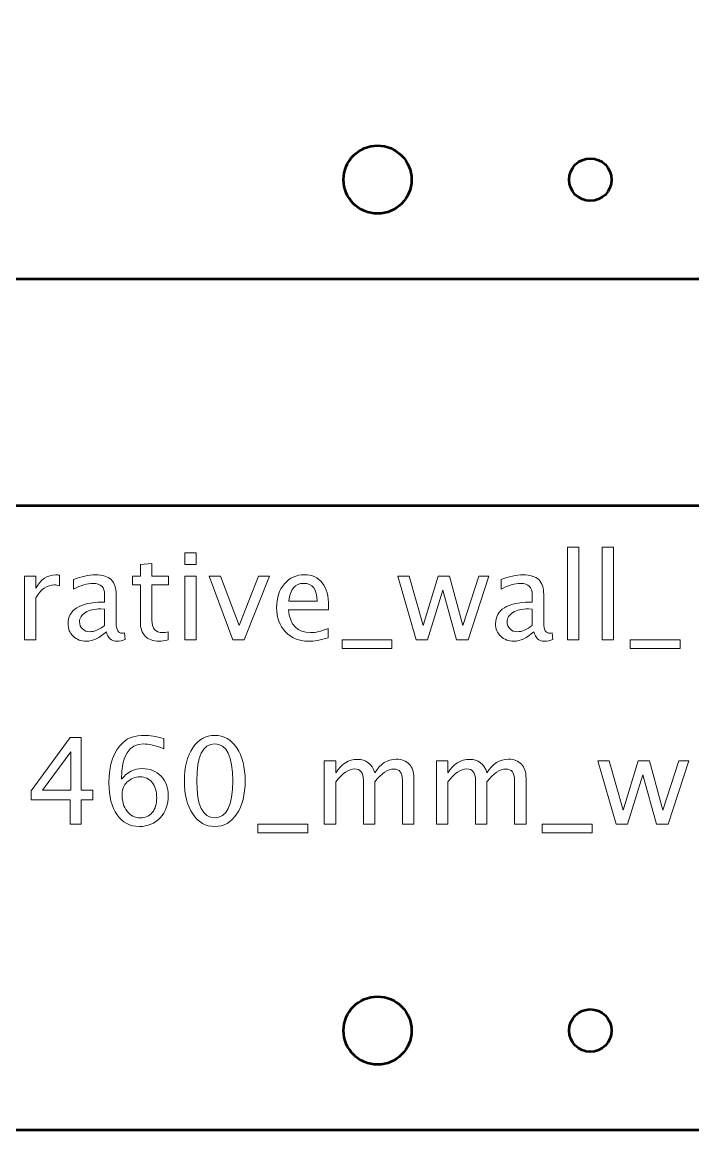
# Model space of a CAD drawing. Header units: centimetres. Extents: x -144 to 123, y -121 to 149.
# Drawn here: x -19.01 to -14.28, y -53.2 to -45.39 of the extents above; entities that cross this region are included whole.
import ezdxf

# ---------------------------------------------------------------- set-up
doc = ezdxf.new("R2010")
doc.units = ezdxf.units.CM
doc.header["$MEASUREMENT"] = 0
doc.layers.add('Layer 1', color=7, linetype='Continuous')

msp = doc.modelspace()

# ---------------------------------------------------------------- linework, layer by layer
at = {"layer": 'Layer 1', "lineweight": 53}
for centre, major_axis in [((-16.5, -46.5), (0, 0.24)), ((-15, -46.5), (0, 0.15)), ((-16.5, -52.5), (0, 0.24)), ((-15, -52.5), (0, 0.15))]:
    msp.add_ellipse(centre, major_axis=major_axis, ratio=1, dxfattribs=at)
for points in [[(-38.95, -46.7), (-38.95, -46.7), (-38.95, -43.3), (-38.95, -43.3), (-38.95, -43.3), (-38.95, -43.02386), (-38.72614, -42.8), (-38.45, -42.8), (-38.45, -42.8), (-38.45, -42.8), (8.45, -42.8), (8.45, -42.8), (8.45, -42.8), (8.72614, -42.8), (8.95, -43.02386), (8.95, -43.3), (8.95, -43.3), (8.95, -43.3), (8.95, -46.7), (8.95, -46.7), (8.95, -46.7), (8.95, -46.97614), (8.72614, -47.2), (8.45, -47.2), (8.45, -47.2), (8.45, -47.2), (-38.45, -47.2), (-38.45, -47.2), (-38.45, -47.2), (-38.72614, -47.2), (-38.95, -46.97614), (-38.95, -46.7)], [(-38.95, -52.7), (-38.95, -52.7), (-38.95, -49.3), (-38.95, -49.3), (-38.95, -49.3), (-38.95, -49.02386), (-38.72614, -48.8), (-38.45, -48.8), (-38.45, -48.8), (-38.45, -48.8), (8.45, -48.8), (8.45, -48.8), (8.45, -48.8), (8.72614, -48.8), (8.95, -49.02386), (8.95, -49.3), (8.95, -49.3), (8.95, -49.3), (8.95, -52.7), (8.95, -52.7), (8.95, -52.7), (8.95, -52.97614), (8.72614, -53.2), (8.45, -53.2), (8.45, -53.2), (8.45, -53.2), (-38.45, -53.2), (-38.45, -53.2), (-38.45, -53.2), (-38.72614, -53.2), (-38.95, -52.97614), (-38.95, -52.7)]]:
    msp.add_open_spline(points, degree=3, knots=[0, 0, 0, 0, 0.1111111, 0.1111111, 0.1111111, 0.1111111, 0.2222222, 0.2222222, 0.2222222, 0.2222222, 0.3333333, 0.3333333, 0.3333333, 0.3333333, 0.4444444, 0.4444444, 0.4444444, 0.4444444, 0.5555556, 0.5555556, 0.5555556, 0.5555556, 0.6666667, 0.6666667, 0.6666667, 0.6666667, 0.7777778, 0.7777778, 0.7777778, 0.7777778, 1, 1, 1, 1], dxfattribs=at)
at = {"layer": 'Layer 1', "color": 5, "lineweight": 9}
for points, knots in [([(-15.16158, -49.74469), (-15.16158, -49.74469), (-15.16158, -49.09191), (-15.16158, -49.09191), (-15.16158, -49.09191), (-15.16158, -49.09191), (-15.0803, -49.09191), (-15.0803, -49.09191), (-15.0803, -49.09191), (-15.0803, -49.09191), (-15.0803, -49.74469), (-15.0803, -49.74469), (-15.0803, -49.74469), (-15.0803, -49.74469), (-15.16158, -49.74469), (-15.16158, -49.74469)], [0, 0, 0, 0, 0.2, 0.2, 0.2, 0.2, 0.4, 0.4, 0.4, 0.4, 0.6, 0.6, 0.6, 0.6, 1, 1, 1, 1]), ([(-14.91689, -49.74469), (-14.91689, -49.74469), (-14.91689, -49.09191), (-14.91689, -49.09191), (-14.91689, -49.09191), (-14.91689, -49.09191), (-14.83561, -49.09191), (-14.83561, -49.09191), (-14.83561, -49.09191), (-14.83561, -49.09191), (-14.83561, -49.74469), (-14.83561, -49.74469), (-14.83561, -49.74469), (-14.83561, -49.74469), (-14.91689, -49.74469), (-14.91689, -49.74469)], [0, 0, 0, 0, 0.2, 0.2, 0.2, 0.2, 0.4, 0.4, 0.4, 0.4, 0.6, 0.6, 0.6, 0.6, 1, 1, 1, 1]), ([(-17.85936, -49.21383), (-17.85936, -49.21383), (-17.85936, -49.13255), (-17.85936, -49.13255), (-17.85936, -49.13255), (-17.85936, -49.13255), (-17.77808, -49.13255), (-17.77808, -49.13255), (-17.77808, -49.13255), (-17.77808, -49.13255), (-17.77808, -49.21383), (-17.77808, -49.21383), (-17.77808, -49.21383), (-17.77808, -49.21383), (-17.85936, -49.21383), (-17.85936, -49.21383)], [0, 0, 0, 0, 0.2, 0.2, 0.2, 0.2, 0.4, 0.4, 0.4, 0.4, 0.6, 0.6, 0.6, 0.6, 1, 1, 1, 1]), ([(-17.97535, -49.74455), (-18.00047, -49.75146), (-18.02234, -49.75485), (-18.04082, -49.75485), (-18.04082, -49.75485), (-18.08231, -49.75485), (-18.11463, -49.743), (-18.13777, -49.71929), (-18.13777, -49.71929), (-18.16105, -49.69558), (-18.17262, -49.6627), (-18.17262, -49.62051), (-18.17262, -49.62051), (-18.17262, -49.62051), (-18.17262, -49.35692), (-18.17262, -49.35692), (-18.17262, -49.35692), (-18.17262, -49.35692), (-18.22879, -49.35692), (-18.22879, -49.35692), (-18.22879, -49.35692), (-18.22879, -49.35692), (-18.22879, -49.29595), (-18.22879, -49.29595), (-18.22879, -49.29595), (-18.22879, -49.29595), (-18.17262, -49.29595), (-18.17262, -49.29595), (-18.17262, -49.29595), (-18.17262, -49.29595), (-18.17262, -49.21482), (-18.17262, -49.21482), (-18.17262, -49.21482), (-18.17262, -49.21482), (-18.09134, -49.20705), (-18.09134, -49.20705), (-18.09134, -49.20705), (-18.09134, -49.20705), (-18.09134, -49.29595), (-18.09134, -49.29595), (-18.09134, -49.29595), (-18.09134, -49.29595), (-17.97366, -49.29595), (-17.97366, -49.29595), (-17.97366, -49.29595), (-17.97366, -49.29595), (-17.97366, -49.35692), (-17.97366, -49.35692), (-17.97366, -49.35692), (-17.97366, -49.35692), (-18.09134, -49.35692), (-18.09134, -49.35692), (-18.09134, -49.35692), (-18.09134, -49.35692), (-18.09134, -49.60584), (-18.09134, -49.60584), (-18.09134, -49.60584), (-18.09134, -49.66454), (-18.0658, -49.69389), (-18.01486, -49.69389), (-18.01486, -49.69389), (-18.00399, -49.69389), (-17.99087, -49.69206), (-17.97535, -49.68853), (-17.97535, -49.68853), (-17.97535, -49.68853), (-17.97535, -49.74455), (-17.97535, -49.74455)], [0, 0, 0, 0, 0.0555556, 0.0555556, 0.0555556, 0.0555556, 0.1111111, 0.1111111, 0.1111111, 0.1111111, 0.1666667, 0.1666667, 0.1666667, 0.1666667, 0.2222222, 0.2222222, 0.2222222, 0.2222222, 0.2777778, 0.2777778, 0.2777778, 0.2777778, 0.3333333, 0.3333333, 0.3333333, 0.3333333, 0.3888889, 0.3888889, 0.3888889, 0.3888889, 0.4444444, 0.4444444, 0.4444444, 0.4444444, 0.5, 0.5, 0.5, 0.5, 0.5555556, 0.5555556, 0.5555556, 0.5555556, 0.6111111, 0.6111111, 0.6111111, 0.6111111, 0.6666667, 0.6666667, 0.6666667, 0.6666667, 0.7222222, 0.7222222, 0.7222222, 0.7222222, 0.7777778, 0.7777778, 0.7777778, 0.7777778, 0.8333333, 0.8333333, 0.8333333, 0.8333333, 0.8888889, 0.8888889, 0.8888889, 0.8888889, 1, 1, 1, 1]), ([(-18.98994, -49.74469), (-18.98994, -49.74469), (-18.98994, -49.29595), (-18.98994, -49.29595), (-18.98994, -49.29595), (-18.98994, -49.29595), (-18.90866, -49.29595), (-18.90866, -49.29595), (-18.90866, -49.29595), (-18.90866, -49.29595), (-18.90866, -49.38076), (-18.90866, -49.38076), (-18.90866, -49.38076), (-18.87634, -49.31797), (-18.8295, -49.28664), (-18.76797, -49.28664), (-18.76797, -49.28664), (-18.75965, -49.28664), (-18.7509, -49.28735), (-18.74187, -49.28876), (-18.74187, -49.28876), (-18.74187, -49.28876), (-18.74187, -49.36482), (-18.74187, -49.36482), (-18.74187, -49.36482), (-18.75598, -49.36016), (-18.76839, -49.35776), (-18.77912, -49.35776), (-18.77912, -49.35776), (-18.83077, -49.35776), (-18.87395, -49.38824), (-18.90866, -49.44934), (-18.90866, -49.44934), (-18.90866, -49.44934), (-18.90866, -49.74469), (-18.90866, -49.74469), (-18.90866, -49.74469), (-18.90866, -49.74469), (-18.98994, -49.74469), (-18.98994, -49.74469)], [0, 0, 0, 0, 0.0909091, 0.0909091, 0.0909091, 0.0909091, 0.1818182, 0.1818182, 0.1818182, 0.1818182, 0.2727273, 0.2727273, 0.2727273, 0.2727273, 0.3636364, 0.3636364, 0.3636364, 0.3636364, 0.4545455, 0.4545455, 0.4545455, 0.4545455, 0.5454545, 0.5454545, 0.5454545, 0.5454545, 0.6363636, 0.6363636, 0.6363636, 0.6363636, 0.7272727, 0.7272727, 0.7272727, 0.7272727, 0.8181818, 0.8181818, 0.8181818, 0.8181818, 1, 1, 1, 1]), ([(-18.41223, -49.68754), (-18.46105, -49.73241), (-18.50804, -49.75485), (-18.5532, -49.75485), (-18.5532, -49.75485), (-18.59031, -49.75485), (-18.62121, -49.74328), (-18.64563, -49.72), (-18.64563, -49.72), (-18.67018, -49.69671), (-18.68246, -49.66736), (-18.68246, -49.63194), (-18.68246, -49.63194), (-18.68246, -49.58298), (-18.66185, -49.5453), (-18.62065, -49.51905), (-18.62065, -49.51905), (-18.57944, -49.49281), (-18.52032, -49.47968), (-18.44327, -49.47968), (-18.44327, -49.47968), (-18.44327, -49.47968), (-18.42422, -49.47968), (-18.42422, -49.47968), (-18.42422, -49.47968), (-18.42422, -49.47968), (-18.42422, -49.42564), (-18.42422, -49.42564), (-18.42422, -49.42564), (-18.42422, -49.37357), (-18.45132, -49.3476), (-18.50564, -49.3476), (-18.50564, -49.3476), (-18.54769, -49.3476), (-18.5937, -49.36087), (-18.64351, -49.3874), (-18.64351, -49.3874), (-18.64351, -49.3874), (-18.64351, -49.32051), (-18.64351, -49.32051), (-18.64351, -49.32051), (-18.58876, -49.29793), (-18.53711, -49.28664), (-18.48871, -49.28664), (-18.48871, -49.28664), (-18.4389, -49.28664), (-18.40207, -49.29793), (-18.3785, -49.32065), (-18.3785, -49.32065), (-18.3548, -49.34337), (-18.34294, -49.37836), (-18.34294, -49.42564), (-18.34294, -49.42564), (-18.34294, -49.42564), (-18.34294, -49.62841), (-18.34294, -49.62841), (-18.34294, -49.62841), (-18.34294, -49.67484), (-18.32869, -49.69812), (-18.30004, -49.69812), (-18.30004, -49.69812), (-18.29652, -49.69812), (-18.29129, -49.69756), (-18.28438, -49.69643), (-18.28438, -49.69643), (-18.28438, -49.69643), (-18.27859, -49.74159), (-18.27859, -49.74159), (-18.27859, -49.74159), (-18.29708, -49.75048), (-18.3174, -49.75485), (-18.3397, -49.75485), (-18.3397, -49.75485), (-18.37766, -49.75485), (-18.40179, -49.73241), (-18.41223, -49.68754)], [0, 0, 0, 0, 0.05, 0.05, 0.05, 0.05, 0.1, 0.1, 0.1, 0.1, 0.15, 0.15, 0.15, 0.15, 0.2, 0.2, 0.2, 0.2, 0.25, 0.25, 0.25, 0.25, 0.3, 0.3, 0.3, 0.3, 0.35, 0.35, 0.35, 0.35, 0.4, 0.4, 0.4, 0.4, 0.45, 0.45, 0.45, 0.45, 0.5, 0.5, 0.5, 0.5, 0.55, 0.55, 0.55, 0.55, 0.6, 0.6, 0.6, 0.6, 0.65, 0.65, 0.65, 0.65, 0.7, 0.7, 0.7, 0.7, 0.75, 0.75, 0.75, 0.75, 0.8, 0.8, 0.8, 0.8, 0.85, 0.85, 0.85, 0.85, 0.9, 0.9, 0.9, 0.9, 1, 1, 1, 1]), ([(-17.85936, -49.74469), (-17.85936, -49.74469), (-17.85936, -49.29595), (-17.85936, -49.29595), (-17.85936, -49.29595), (-17.85936, -49.29595), (-17.77808, -49.29595), (-17.77808, -49.29595), (-17.77808, -49.29595), (-17.77808, -49.29595), (-17.77808, -49.74469), (-17.77808, -49.74469), (-17.77808, -49.74469), (-17.77808, -49.74469), (-17.85936, -49.74469), (-17.85936, -49.74469)], [0, 0, 0, 0, 0.2, 0.2, 0.2, 0.2, 0.4, 0.4, 0.4, 0.4, 0.6, 0.6, 0.6, 0.6, 1, 1, 1, 1]), ([(-17.52125, -49.74469), (-17.52125, -49.74469), (-17.68833, -49.29595), (-17.68833, -49.29595), (-17.68833, -49.29595), (-17.68833, -49.29595), (-17.60705, -49.29595), (-17.60705, -49.29595), (-17.60705, -49.29595), (-17.60705, -49.29595), (-17.4768, -49.64464), (-17.4768, -49.64464), (-17.4768, -49.64464), (-17.4768, -49.64464), (-17.33894, -49.29595), (-17.33894, -49.29595), (-17.33894, -49.29595), (-17.33894, -49.29595), (-17.26245, -49.29595), (-17.26245, -49.29595), (-17.26245, -49.29595), (-17.26245, -49.29595), (-17.43983, -49.74469), (-17.43983, -49.74469), (-17.43983, -49.74469), (-17.43983, -49.74469), (-17.52125, -49.74469), (-17.52125, -49.74469)], [0, 0, 0, 0, 0.125, 0.125, 0.125, 0.125, 0.25, 0.25, 0.25, 0.25, 0.375, 0.375, 0.375, 0.375, 0.5, 0.5, 0.5, 0.5, 0.625, 0.625, 0.625, 0.625, 0.75, 0.75, 0.75, 0.75, 1, 1, 1, 1]), ([(-16.84717, -49.7303), (-16.90178, -49.74667), (-16.94848, -49.75485), (-16.98743, -49.75485), (-16.98743, -49.75485), (-17.05389, -49.75485), (-17.10794, -49.73284), (-17.14957, -49.68895), (-17.14957, -49.68895), (-17.1912, -49.64507), (-17.21208, -49.5882), (-17.21208, -49.51821), (-17.21208, -49.51821), (-17.21208, -49.45033), (-17.19374, -49.39459), (-17.15691, -49.35099), (-17.15691, -49.35099), (-17.12008, -49.30753), (-17.07294, -49.28579), (-17.01551, -49.28579), (-17.01551, -49.28579), (-16.96118, -49.28579), (-16.91913, -49.30513), (-16.8895, -49.34379), (-16.8895, -49.34379), (-16.85987, -49.38246), (-16.84505, -49.43721), (-16.84505, -49.50819), (-16.84505, -49.50819), (-16.84505, -49.50819), (-16.84547, -49.53302), (-16.84547, -49.53302), (-16.84547, -49.53302), (-16.84547, -49.53302), (-17.12911, -49.53302), (-17.12911, -49.53302), (-17.12911, -49.53302), (-17.11725, -49.64027), (-17.0649, -49.69389), (-16.97219, -49.69389), (-16.97219, -49.69389), (-16.93818, -49.69389), (-16.89655, -49.68429), (-16.84717, -49.6651), (-16.84717, -49.6651), (-16.84717, -49.6651), (-16.84717, -49.7303), (-16.84717, -49.7303)], [0, 0, 0, 0, 0.0769231, 0.0769231, 0.0769231, 0.0769231, 0.1538462, 0.1538462, 0.1538462, 0.1538462, 0.2307692, 0.2307692, 0.2307692, 0.2307692, 0.3076923, 0.3076923, 0.3076923, 0.3076923, 0.3846154, 0.3846154, 0.3846154, 0.3846154, 0.4615385, 0.4615385, 0.4615385, 0.4615385, 0.5384615, 0.5384615, 0.5384615, 0.5384615, 0.6153846, 0.6153846, 0.6153846, 0.6153846, 0.6923077, 0.6923077, 0.6923077, 0.6923077, 0.7692308, 0.7692308, 0.7692308, 0.7692308, 0.8461538, 0.8461538, 0.8461538, 0.8461538, 1, 1, 1, 1]), ([(-17.12487, -49.47206), (-17.12487, -49.47206), (-16.92675, -49.47206), (-16.92675, -49.47206), (-16.92675, -49.47206), (-16.92675, -49.38852), (-16.95794, -49.34676), (-17.02017, -49.34676), (-17.02017, -49.34676), (-17.08282, -49.34676), (-17.11768, -49.38852), (-17.12487, -49.47206)], [0, 0, 0, 0, 0.25, 0.25, 0.25, 0.25, 0.5, 0.5, 0.5, 0.5, 1, 1, 1, 1]), ([(-16.22895, -49.74469), (-16.22895, -49.74469), (-16.35764, -49.29595), (-16.35764, -49.29595), (-16.35764, -49.29595), (-16.35764, -49.29595), (-16.27834, -49.29595), (-16.27834, -49.29595), (-16.27834, -49.29595), (-16.27834, -49.29595), (-16.1797, -49.64436), (-16.1797, -49.64436), (-16.1797, -49.64436), (-16.1797, -49.64436), (-16.0733, -49.29595), (-16.0733, -49.29595), (-16.0733, -49.29595), (-16.0733, -49.29595), (-15.99202, -49.29595), (-15.99202, -49.29595), (-15.99202, -49.29595), (-15.99202, -49.29595), (-15.89846, -49.6438), (-15.89846, -49.6438), (-15.89846, -49.6438), (-15.89846, -49.6438), (-15.78529, -49.29595), (-15.78529, -49.29595), (-15.78529, -49.29595), (-15.78529, -49.29595), (-15.71586, -49.29595), (-15.71586, -49.29595), (-15.71586, -49.29595), (-15.71586, -49.29595), (-15.86234, -49.74469), (-15.86234, -49.74469), (-15.86234, -49.74469), (-15.86234, -49.74469), (-15.94362, -49.74469), (-15.94362, -49.74469), (-15.94362, -49.74469), (-15.94362, -49.74469), (-16.03986, -49.39473), (-16.03986, -49.39473), (-16.03986, -49.39473), (-16.03986, -49.39473), (-16.14767, -49.74469), (-16.14767, -49.74469), (-16.14767, -49.74469), (-16.14767, -49.74469), (-16.22895, -49.74469), (-16.22895, -49.74469)], [0, 0, 0, 0, 0.0714286, 0.0714286, 0.0714286, 0.0714286, 0.1428571, 0.1428571, 0.1428571, 0.1428571, 0.2142857, 0.2142857, 0.2142857, 0.2142857, 0.2857143, 0.2857143, 0.2857143, 0.2857143, 0.3571429, 0.3571429, 0.3571429, 0.3571429, 0.4285714, 0.4285714, 0.4285714, 0.4285714, 0.5, 0.5, 0.5, 0.5, 0.5714286, 0.5714286, 0.5714286, 0.5714286, 0.6428571, 0.6428571, 0.6428571, 0.6428571, 0.7142857, 0.7142857, 0.7142857, 0.7142857, 0.7857143, 0.7857143, 0.7857143, 0.7857143, 0.8571429, 0.8571429, 0.8571429, 0.8571429, 1, 1, 1, 1]), ([(-15.3978, -49.68754), (-15.44662, -49.73241), (-15.49361, -49.75485), (-15.53877, -49.75485), (-15.53877, -49.75485), (-15.57588, -49.75485), (-15.60678, -49.74328), (-15.6312, -49.72), (-15.6312, -49.72), (-15.65575, -49.69671), (-15.66803, -49.66736), (-15.66803, -49.63194), (-15.66803, -49.63194), (-15.66803, -49.58298), (-15.64742, -49.5453), (-15.60622, -49.51905), (-15.60622, -49.51905), (-15.56501, -49.49281), (-15.50589, -49.47968), (-15.42884, -49.47968), (-15.42884, -49.47968), (-15.42884, -49.47968), (-15.40979, -49.47968), (-15.40979, -49.47968), (-15.40979, -49.47968), (-15.40979, -49.47968), (-15.40979, -49.42564), (-15.40979, -49.42564), (-15.40979, -49.42564), (-15.40979, -49.37357), (-15.43689, -49.3476), (-15.49121, -49.3476), (-15.49121, -49.3476), (-15.53326, -49.3476), (-15.57927, -49.36087), (-15.62908, -49.3874), (-15.62908, -49.3874), (-15.62908, -49.3874), (-15.62908, -49.32051), (-15.62908, -49.32051), (-15.62908, -49.32051), (-15.57433, -49.29793), (-15.52268, -49.28664), (-15.47428, -49.28664), (-15.47428, -49.28664), (-15.42447, -49.28664), (-15.38764, -49.29793), (-15.36407, -49.32065), (-15.36407, -49.32065), (-15.34037, -49.34337), (-15.32851, -49.37836), (-15.32851, -49.42564), (-15.32851, -49.42564), (-15.32851, -49.42564), (-15.32851, -49.62841), (-15.32851, -49.62841), (-15.32851, -49.62841), (-15.32851, -49.67484), (-15.31426, -49.69812), (-15.28561, -49.69812), (-15.28561, -49.69812), (-15.28209, -49.69812), (-15.27686, -49.69756), (-15.26995, -49.69643), (-15.26995, -49.69643), (-15.26995, -49.69643), (-15.26416, -49.74159), (-15.26416, -49.74159), (-15.26416, -49.74159), (-15.28265, -49.75048), (-15.30297, -49.75485), (-15.32527, -49.75485), (-15.32527, -49.75485), (-15.36323, -49.75485), (-15.38736, -49.73241), (-15.3978, -49.68754)], [0, 0, 0, 0, 0.05, 0.05, 0.05, 0.05, 0.1, 0.1, 0.1, 0.1, 0.15, 0.15, 0.15, 0.15, 0.2, 0.2, 0.2, 0.2, 0.25, 0.25, 0.25, 0.25, 0.3, 0.3, 0.3, 0.3, 0.35, 0.35, 0.35, 0.35, 0.4, 0.4, 0.4, 0.4, 0.45, 0.45, 0.45, 0.45, 0.5, 0.5, 0.5, 0.5, 0.55, 0.55, 0.55, 0.55, 0.6, 0.6, 0.6, 0.6, 0.65, 0.65, 0.65, 0.65, 0.7, 0.7, 0.7, 0.7, 0.75, 0.75, 0.75, 0.75, 0.8, 0.8, 0.8, 0.8, 0.85, 0.85, 0.85, 0.85, 0.9, 0.9, 0.9, 0.9, 1, 1, 1, 1]), ([(-18.42422, -49.64323), (-18.42422, -49.64323), (-18.42422, -49.52794), (-18.42422, -49.52794), (-18.42422, -49.52794), (-18.42422, -49.52794), (-18.45033, -49.5271), (-18.45033, -49.5271), (-18.45033, -49.5271), (-18.49548, -49.5271), (-18.53189, -49.53542), (-18.55969, -49.55207), (-18.55969, -49.55207), (-18.58735, -49.56886), (-18.60118, -49.59102), (-18.60118, -49.61868), (-18.60118, -49.61868), (-18.60118, -49.63801), (-18.59426, -49.65438), (-18.58057, -49.66778), (-18.58057, -49.66778), (-18.56674, -49.68119), (-18.54995, -49.68796), (-18.53006, -49.68796), (-18.53006, -49.68796), (-18.49619, -49.68796), (-18.46091, -49.67301), (-18.42422, -49.64323)], [0, 0, 0, 0, 0.125, 0.125, 0.125, 0.125, 0.25, 0.25, 0.25, 0.25, 0.375, 0.375, 0.375, 0.375, 0.5, 0.5, 0.5, 0.5, 0.625, 0.625, 0.625, 0.625, 0.75, 0.75, 0.75, 0.75, 1, 1, 1, 1]), ([(-15.40979, -49.64323), (-15.40979, -49.64323), (-15.40979, -49.52794), (-15.40979, -49.52794), (-15.40979, -49.52794), (-15.40979, -49.52794), (-15.4359, -49.5271), (-15.4359, -49.5271), (-15.4359, -49.5271), (-15.48105, -49.5271), (-15.51746, -49.53542), (-15.54526, -49.55207), (-15.54526, -49.55207), (-15.57292, -49.56886), (-15.58675, -49.59102), (-15.58675, -49.61868), (-15.58675, -49.61868), (-15.58675, -49.63801), (-15.57983, -49.65438), (-15.56614, -49.66778), (-15.56614, -49.66778), (-15.55231, -49.68119), (-15.53552, -49.68796), (-15.51563, -49.68796), (-15.51563, -49.68796), (-15.48176, -49.68796), (-15.44648, -49.67301), (-15.40979, -49.64323)], [0, 0, 0, 0, 0.125, 0.125, 0.125, 0.125, 0.25, 0.25, 0.25, 0.25, 0.375, 0.375, 0.375, 0.375, 0.5, 0.5, 0.5, 0.5, 0.625, 0.625, 0.625, 0.625, 0.75, 0.75, 0.75, 0.75, 1, 1, 1, 1]), ([(-16.7505, -49.80565), (-16.7505, -49.80565), (-16.7505, -49.74469), (-16.7505, -49.74469), (-16.7505, -49.74469), (-16.7505, -49.74469), (-16.39829, -49.74469), (-16.39829, -49.74469), (-16.39829, -49.74469), (-16.39829, -49.74469), (-16.39829, -49.80565), (-16.39829, -49.80565), (-16.39829, -49.80565), (-16.39829, -49.80565), (-16.7505, -49.80565), (-16.7505, -49.80565)], [0, 0, 0, 0, 0.2, 0.2, 0.2, 0.2, 0.4, 0.4, 0.4, 0.4, 0.6, 0.6, 0.6, 0.6, 1, 1, 1, 1]), ([(-14.71792, -49.80565), (-14.71792, -49.80565), (-14.71792, -49.74469), (-14.71792, -49.74469), (-14.71792, -49.74469), (-14.71792, -49.74469), (-14.36571, -49.74469), (-14.36571, -49.74469), (-14.36571, -49.74469), (-14.36571, -49.74469), (-14.36571, -49.80565), (-14.36571, -49.80565), (-14.36571, -49.80565), (-14.36571, -49.80565), (-14.71792, -49.80565), (-14.71792, -49.80565)], [0, 0, 0, 0, 0.2, 0.2, 0.2, 0.2, 0.4, 0.4, 0.4, 0.4, 0.6, 0.6, 0.6, 0.6, 1, 1, 1, 1]), ([(-18.66702, -51.04573), (-18.66702, -51.04573), (-18.66702, -50.87216), (-18.66702, -50.87216), (-18.66702, -50.87216), (-18.66702, -50.87216), (-18.94303, -50.87216), (-18.94303, -50.87216), (-18.94303, -50.87216), (-18.94303, -50.87216), (-18.94303, -50.81036), (-18.94303, -50.81036), (-18.94303, -50.81036), (-18.94303, -50.81036), (-18.66702, -50.43359), (-18.66702, -50.43359), (-18.66702, -50.43359), (-18.66702, -50.43359), (-18.59082, -50.43359), (-18.59082, -50.43359), (-18.59082, -50.43359), (-18.59082, -50.43359), (-18.59082, -50.80528), (-18.59082, -50.80528), (-18.59082, -50.80528), (-18.59082, -50.80528), (-18.50869, -50.80528), (-18.50869, -50.80528), (-18.50869, -50.80528), (-18.50869, -50.80528), (-18.50869, -50.87216), (-18.50869, -50.87216), (-18.50869, -50.87216), (-18.50869, -50.87216), (-18.59082, -50.87216), (-18.59082, -50.87216), (-18.59082, -50.87216), (-18.59082, -50.87216), (-18.59082, -51.04573), (-18.59082, -51.04573), (-18.59082, -51.04573), (-18.59082, -51.04573), (-18.66702, -51.04573), (-18.66702, -51.04573)], [0, 0, 0, 0, 0.0833333, 0.0833333, 0.0833333, 0.0833333, 0.1666667, 0.1666667, 0.1666667, 0.1666667, 0.25, 0.25, 0.25, 0.25, 0.3333333, 0.3333333, 0.3333333, 0.3333333, 0.4166667, 0.4166667, 0.4166667, 0.4166667, 0.5, 0.5, 0.5, 0.5, 0.5833333, 0.5833333, 0.5833333, 0.5833333, 0.6666667, 0.6666667, 0.6666667, 0.6666667, 0.75, 0.75, 0.75, 0.75, 0.8333333, 0.8333333, 0.8333333, 0.8333333, 1, 1, 1, 1]), ([(-18.3052, -50.72851), (-18.26626, -50.67813), (-18.21729, -50.65288), (-18.15831, -50.65288), (-18.15831, -50.65288), (-18.10482, -50.65288), (-18.06108, -50.67051), (-18.02693, -50.70593), (-18.02693, -50.70593), (-17.99292, -50.74135), (-17.97585, -50.78679), (-17.97585, -50.84225), (-17.97585, -50.84225), (-17.97585, -50.90589), (-17.9949, -50.95824), (-18.03314, -50.9993), (-18.03314, -50.9993), (-18.07138, -51.04037), (-18.11992, -51.06097), (-18.17905, -51.06097), (-18.17905, -51.06097), (-18.24622, -51.06097), (-18.29899, -51.03374), (-18.33695, -50.97941), (-18.33695, -50.97941), (-18.37505, -50.92494), (-18.3941, -50.84958), (-18.3941, -50.75349), (-18.3941, -50.75349), (-18.3941, -50.62395), (-18.3608, -50.52898), (-18.29434, -50.4683), (-18.29434, -50.4683), (-18.25821, -50.435), (-18.20826, -50.41835), (-18.14462, -50.41835), (-18.14462, -50.41835), (-18.10765, -50.41835), (-18.06179, -50.42597), (-18.00717, -50.44121), (-18.00717, -50.44121), (-18.00717, -50.44121), (-18.00717, -50.51233), (-18.00717, -50.51233), (-18.00717, -50.51233), (-18.06489, -50.49031), (-18.1123, -50.47931), (-18.14956, -50.47931), (-18.14956, -50.47931), (-18.25327, -50.47931), (-18.3052, -50.56242), (-18.3052, -50.72851)], [0, 0, 0, 0, 0.0714286, 0.0714286, 0.0714286, 0.0714286, 0.1428571, 0.1428571, 0.1428571, 0.1428571, 0.2142857, 0.2142857, 0.2142857, 0.2142857, 0.2857143, 0.2857143, 0.2857143, 0.2857143, 0.3571429, 0.3571429, 0.3571429, 0.3571429, 0.4285714, 0.4285714, 0.4285714, 0.4285714, 0.5, 0.5, 0.5, 0.5, 0.5714286, 0.5714286, 0.5714286, 0.5714286, 0.6428571, 0.6428571, 0.6428571, 0.6428571, 0.7142857, 0.7142857, 0.7142857, 0.7142857, 0.7857143, 0.7857143, 0.7857143, 0.7857143, 0.8571429, 0.8571429, 0.8571429, 0.8571429, 1, 1, 1, 1]), ([(-17.6479, -51.06097), (-17.71211, -51.06097), (-17.7639, -51.03148), (-17.80313, -50.97263), (-17.80313, -50.97263), (-17.8425, -50.91379), (-17.86211, -50.83618), (-17.86211, -50.73966), (-17.86211, -50.73966), (-17.86211, -50.64314), (-17.8425, -50.56553), (-17.80313, -50.50668), (-17.80313, -50.50668), (-17.7639, -50.44784), (-17.71211, -50.41835), (-17.6479, -50.41835), (-17.6479, -50.41835), (-17.58341, -50.41835), (-17.53163, -50.4477), (-17.4924, -50.5064), (-17.4924, -50.5064), (-17.45331, -50.5651), (-17.43369, -50.64286), (-17.43369, -50.73966), (-17.43369, -50.73966), (-17.43369, -50.83618), (-17.45331, -50.91379), (-17.4924, -50.97263), (-17.4924, -50.97263), (-17.53163, -51.03148), (-17.58341, -51.06097), (-17.6479, -51.06097)], [0, 0, 0, 0, 0.1111111, 0.1111111, 0.1111111, 0.1111111, 0.2222222, 0.2222222, 0.2222222, 0.2222222, 0.3333333, 0.3333333, 0.3333333, 0.3333333, 0.4444444, 0.4444444, 0.4444444, 0.4444444, 0.5555556, 0.5555556, 0.5555556, 0.5555556, 0.6666667, 0.6666667, 0.6666667, 0.6666667, 0.7777778, 0.7777778, 0.7777778, 0.7777778, 1, 1, 1, 1]), ([(-17.64804, -51.00001), (-17.56324, -51.00001), (-17.5209, -50.91323), (-17.5209, -50.73966), (-17.5209, -50.73966), (-17.5209, -50.56609), (-17.56324, -50.47931), (-17.64804, -50.47931), (-17.64804, -50.47931), (-17.73257, -50.47931), (-17.7749, -50.56609), (-17.7749, -50.73966), (-17.7749, -50.73966), (-17.7749, -50.91323), (-17.73257, -51.00001), (-17.64804, -51.00001)], [0, 0, 0, 0, 0.2, 0.2, 0.2, 0.2, 0.4, 0.4, 0.4, 0.4, 0.6, 0.6, 0.6, 0.6, 1, 1, 1, 1]), ([(-18.86274, -50.80528), (-18.86274, -50.80528), (-18.66194, -50.80528), (-18.66194, -50.80528), (-18.66194, -50.80528), (-18.66194, -50.80528), (-18.66194, -50.53406), (-18.66194, -50.53406), (-18.66194, -50.53406), (-18.66194, -50.53406), (-18.86274, -50.80528), (-18.86274, -50.80528)], [0, 0, 0, 0, 0.25, 0.25, 0.25, 0.25, 0.5, 0.5, 0.5, 0.5, 1, 1, 1, 1]), ([(-16.87545, -51.04573), (-16.87545, -51.04573), (-16.87545, -50.59699), (-16.87545, -50.59699), (-16.87545, -50.59699), (-16.87545, -50.59699), (-16.79417, -50.59699), (-16.79417, -50.59699), (-16.79417, -50.59699), (-16.79417, -50.59699), (-16.79417, -50.6818), (-16.79417, -50.6818), (-16.79417, -50.6818), (-16.75452, -50.61901), (-16.70372, -50.58768), (-16.64149, -50.58768), (-16.64149, -50.58768), (-16.58151, -50.58768), (-16.54073, -50.61901), (-16.519, -50.6818), (-16.519, -50.6818), (-16.48048, -50.61844), (-16.43024, -50.58683), (-16.36858, -50.58683), (-16.36858, -50.58683), (-16.32921, -50.58683), (-16.29859, -50.59841), (-16.27671, -50.62169), (-16.27671, -50.62169), (-16.25484, -50.64497), (-16.24383, -50.67757), (-16.24383, -50.71948), (-16.24383, -50.71948), (-16.24383, -50.71948), (-16.24383, -51.04573), (-16.24383, -51.04573), (-16.24383, -51.04573), (-16.24383, -51.04573), (-16.32511, -51.04573), (-16.32511, -51.04573), (-16.32511, -51.04573), (-16.32511, -51.04573), (-16.32511, -50.73289), (-16.32511, -50.73289), (-16.32511, -50.73289), (-16.32511, -50.6818), (-16.34543, -50.65626), (-16.38607, -50.65626), (-16.38607, -50.65626), (-16.42827, -50.65626), (-16.47258, -50.68604), (-16.519, -50.74573), (-16.519, -50.74573), (-16.519, -50.74573), (-16.519, -51.04573), (-16.519, -51.04573), (-16.519, -51.04573), (-16.519, -51.04573), (-16.60028, -51.04573), (-16.60028, -51.04573), (-16.60028, -51.04573), (-16.60028, -51.04573), (-16.60028, -50.7326), (-16.60028, -50.7326), (-16.60028, -50.7326), (-16.60028, -50.6811), (-16.62088, -50.65542), (-16.66223, -50.65542), (-16.66223, -50.65542), (-16.70329, -50.65542), (-16.74732, -50.68533), (-16.79417, -50.7453), (-16.79417, -50.7453), (-16.79417, -50.7453), (-16.79417, -51.04573), (-16.79417, -51.04573), (-16.79417, -51.04573), (-16.79417, -51.04573), (-16.87545, -51.04573), (-16.87545, -51.04573)], [0, 0, 0, 0, 0.047619, 0.047619, 0.047619, 0.047619, 0.0952381, 0.0952381, 0.0952381, 0.0952381, 0.1428571, 0.1428571, 0.1428571, 0.1428571, 0.1904762, 0.1904762, 0.1904762, 0.1904762, 0.2380952, 0.2380952, 0.2380952, 0.2380952, 0.2857143, 0.2857143, 0.2857143, 0.2857143, 0.3333333, 0.3333333, 0.3333333, 0.3333333, 0.3809524, 0.3809524, 0.3809524, 0.3809524, 0.4285714, 0.4285714, 0.4285714, 0.4285714, 0.4761905, 0.4761905, 0.4761905, 0.4761905, 0.5238095, 0.5238095, 0.5238095, 0.5238095, 0.5714286, 0.5714286, 0.5714286, 0.5714286, 0.6190476, 0.6190476, 0.6190476, 0.6190476, 0.6666667, 0.6666667, 0.6666667, 0.6666667, 0.7142857, 0.7142857, 0.7142857, 0.7142857, 0.7619048, 0.7619048, 0.7619048, 0.7619048, 0.8095238, 0.8095238, 0.8095238, 0.8095238, 0.8571429, 0.8571429, 0.8571429, 0.8571429, 0.9047619, 0.9047619, 0.9047619, 0.9047619, 1, 1, 1, 1]), ([(-16.08494, -51.04573), (-16.08494, -51.04573), (-16.08494, -50.59699), (-16.08494, -50.59699), (-16.08494, -50.59699), (-16.08494, -50.59699), (-16.00366, -50.59699), (-16.00366, -50.59699), (-16.00366, -50.59699), (-16.00366, -50.59699), (-16.00366, -50.6818), (-16.00366, -50.6818), (-16.00366, -50.6818), (-15.96401, -50.61901), (-15.91321, -50.58768), (-15.85098, -50.58768), (-15.85098, -50.58768), (-15.791, -50.58768), (-15.75022, -50.61901), (-15.72849, -50.6818), (-15.72849, -50.6818), (-15.68997, -50.61844), (-15.63973, -50.58683), (-15.57807, -50.58683), (-15.57807, -50.58683), (-15.5387, -50.58683), (-15.50808, -50.59841), (-15.4862, -50.62169), (-15.4862, -50.62169), (-15.46433, -50.64497), (-15.45332, -50.67757), (-15.45332, -50.71948), (-15.45332, -50.71948), (-15.45332, -50.71948), (-15.45332, -51.04573), (-15.45332, -51.04573), (-15.45332, -51.04573), (-15.45332, -51.04573), (-15.5346, -51.04573), (-15.5346, -51.04573), (-15.5346, -51.04573), (-15.5346, -51.04573), (-15.5346, -50.73289), (-15.5346, -50.73289), (-15.5346, -50.73289), (-15.5346, -50.6818), (-15.55492, -50.65626), (-15.59556, -50.65626), (-15.59556, -50.65626), (-15.63776, -50.65626), (-15.68207, -50.68604), (-15.72849, -50.74573), (-15.72849, -50.74573), (-15.72849, -50.74573), (-15.72849, -51.04573), (-15.72849, -51.04573), (-15.72849, -51.04573), (-15.72849, -51.04573), (-15.80977, -51.04573), (-15.80977, -51.04573), (-15.80977, -51.04573), (-15.80977, -51.04573), (-15.80977, -50.7326), (-15.80977, -50.7326), (-15.80977, -50.7326), (-15.80977, -50.6811), (-15.83037, -50.65542), (-15.87172, -50.65542), (-15.87172, -50.65542), (-15.91278, -50.65542), (-15.95681, -50.68533), (-16.00366, -50.7453), (-16.00366, -50.7453), (-16.00366, -50.7453), (-16.00366, -51.04573), (-16.00366, -51.04573), (-16.00366, -51.04573), (-16.00366, -51.04573), (-16.08494, -51.04573), (-16.08494, -51.04573)], [0, 0, 0, 0, 0.047619, 0.047619, 0.047619, 0.047619, 0.0952381, 0.0952381, 0.0952381, 0.0952381, 0.1428571, 0.1428571, 0.1428571, 0.1428571, 0.1904762, 0.1904762, 0.1904762, 0.1904762, 0.2380952, 0.2380952, 0.2380952, 0.2380952, 0.2857143, 0.2857143, 0.2857143, 0.2857143, 0.3333333, 0.3333333, 0.3333333, 0.3333333, 0.3809524, 0.3809524, 0.3809524, 0.3809524, 0.4285714, 0.4285714, 0.4285714, 0.4285714, 0.4761905, 0.4761905, 0.4761905, 0.4761905, 0.5238095, 0.5238095, 0.5238095, 0.5238095, 0.5714286, 0.5714286, 0.5714286, 0.5714286, 0.6190476, 0.6190476, 0.6190476, 0.6190476, 0.6666667, 0.6666667, 0.6666667, 0.6666667, 0.7142857, 0.7142857, 0.7142857, 0.7142857, 0.7619048, 0.7619048, 0.7619048, 0.7619048, 0.8095238, 0.8095238, 0.8095238, 0.8095238, 0.8571429, 0.8571429, 0.8571429, 0.8571429, 0.9047619, 0.9047619, 0.9047619, 0.9047619, 1, 1, 1, 1]), ([(-14.8186, -51.04573), (-14.8186, -51.04573), (-14.94729, -50.59699), (-14.94729, -50.59699), (-14.94729, -50.59699), (-14.94729, -50.59699), (-14.86799, -50.59699), (-14.86799, -50.59699), (-14.86799, -50.59699), (-14.86799, -50.59699), (-14.76935, -50.9454), (-14.76935, -50.9454), (-14.76935, -50.9454), (-14.76935, -50.9454), (-14.66295, -50.59699), (-14.66295, -50.59699), (-14.66295, -50.59699), (-14.66295, -50.59699), (-14.58167, -50.59699), (-14.58167, -50.59699), (-14.58167, -50.59699), (-14.58167, -50.59699), (-14.48811, -50.94484), (-14.48811, -50.94484), (-14.48811, -50.94484), (-14.48811, -50.94484), (-14.37494, -50.59699), (-14.37494, -50.59699), (-14.37494, -50.59699), (-14.37494, -50.59699), (-14.30551, -50.59699), (-14.30551, -50.59699), (-14.30551, -50.59699), (-14.30551, -50.59699), (-14.45199, -51.04573), (-14.45199, -51.04573), (-14.45199, -51.04573), (-14.45199, -51.04573), (-14.53327, -51.04573), (-14.53327, -51.04573), (-14.53327, -51.04573), (-14.53327, -51.04573), (-14.62951, -50.69577), (-14.62951, -50.69577), (-14.62951, -50.69577), (-14.62951, -50.69577), (-14.73732, -51.04573), (-14.73732, -51.04573), (-14.73732, -51.04573), (-14.73732, -51.04573), (-14.8186, -51.04573), (-14.8186, -51.04573)], [0, 0, 0, 0, 0.0714286, 0.0714286, 0.0714286, 0.0714286, 0.1428571, 0.1428571, 0.1428571, 0.1428571, 0.2142857, 0.2142857, 0.2142857, 0.2142857, 0.2857143, 0.2857143, 0.2857143, 0.2857143, 0.3571429, 0.3571429, 0.3571429, 0.3571429, 0.4285714, 0.4285714, 0.4285714, 0.4285714, 0.5, 0.5, 0.5, 0.5, 0.5714286, 0.5714286, 0.5714286, 0.5714286, 0.6428571, 0.6428571, 0.6428571, 0.6428571, 0.7142857, 0.7142857, 0.7142857, 0.7142857, 0.7857143, 0.7857143, 0.7857143, 0.7857143, 0.8571429, 0.8571429, 0.8571429, 0.8571429, 1, 1, 1, 1]), ([(-18.05713, -50.85833), (-18.05713, -50.81304), (-18.06757, -50.77719), (-18.0886, -50.75081), (-18.0886, -50.75081), (-18.10962, -50.72442), (-18.13841, -50.7113), (-18.17496, -50.7113), (-18.17496, -50.7113), (-18.20981, -50.7113), (-18.23959, -50.72287), (-18.26442, -50.74615), (-18.26442, -50.74615), (-18.2894, -50.76929), (-18.30182, -50.79723), (-18.30182, -50.82983), (-18.30182, -50.82983), (-18.30182, -50.88119), (-18.28996, -50.9224), (-18.2664, -50.95344), (-18.2664, -50.95344), (-18.24269, -50.98449), (-18.21136, -51.00001), (-18.17242, -51.00001), (-18.17242, -51.00001), (-18.137, -51.00001), (-18.10892, -50.98731), (-18.08817, -50.96191), (-18.08817, -50.96191), (-18.06743, -50.93651), (-18.05713, -50.90194), (-18.05713, -50.85833)], [0, 0, 0, 0, 0.1111111, 0.1111111, 0.1111111, 0.1111111, 0.2222222, 0.2222222, 0.2222222, 0.2222222, 0.3333333, 0.3333333, 0.3333333, 0.3333333, 0.4444444, 0.4444444, 0.4444444, 0.4444444, 0.5555556, 0.5555556, 0.5555556, 0.5555556, 0.6666667, 0.6666667, 0.6666667, 0.6666667, 0.7777778, 0.7777778, 0.7777778, 0.7777778, 1, 1, 1, 1]), ([(-17.34451, -51.10669), (-17.34451, -51.10669), (-17.34451, -51.04573), (-17.34451, -51.04573), (-17.34451, -51.04573), (-17.34451, -51.04573), (-16.9923, -51.04573), (-16.9923, -51.04573), (-16.9923, -51.04573), (-16.9923, -51.04573), (-16.9923, -51.10669), (-16.9923, -51.10669), (-16.9923, -51.10669), (-16.9923, -51.10669), (-17.34451, -51.10669), (-17.34451, -51.10669)], [0, 0, 0, 0, 0.2, 0.2, 0.2, 0.2, 0.4, 0.4, 0.4, 0.4, 0.6, 0.6, 0.6, 0.6, 1, 1, 1, 1]), ([(-15.34015, -51.10669), (-15.34015, -51.10669), (-15.34015, -51.04573), (-15.34015, -51.04573), (-15.34015, -51.04573), (-15.34015, -51.04573), (-14.98794, -51.04573), (-14.98794, -51.04573), (-14.98794, -51.04573), (-14.98794, -51.04573), (-14.98794, -51.10669), (-14.98794, -51.10669), (-14.98794, -51.10669), (-14.98794, -51.10669), (-15.34015, -51.10669), (-15.34015, -51.10669)], [0, 0, 0, 0, 0.2, 0.2, 0.2, 0.2, 0.4, 0.4, 0.4, 0.4, 0.6, 0.6, 0.6, 0.6, 1, 1, 1, 1])]:
    msp.add_open_spline(points, degree=3, knots=knots, dxfattribs=at)

doc.saveas('drawing.dxf')
